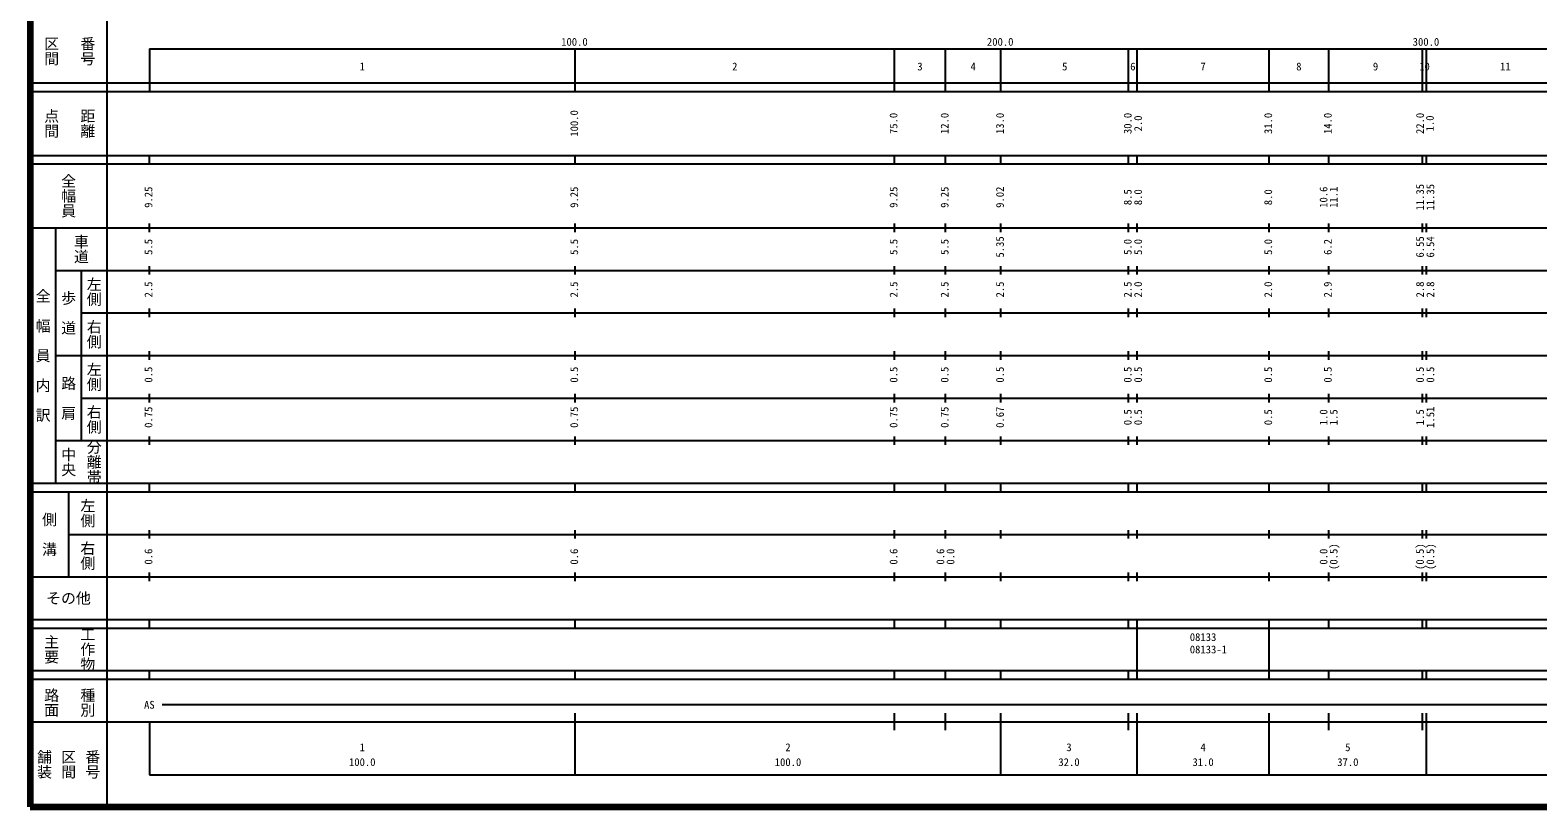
# Model space of a CAD drawing. Units: millimetres on the paper, enlarged 1000 times. Extents: x 40000 to 680000, y 20000 to 380000.
# Drawn here: x 40000 to 394125, y 20000 to 202409 of the extents above; entities that cross this region are included whole.
import ezdxf
from ezdxf.enums import TextEntityAlignment as Align

# ---------------------------------------------------------------- set-up
doc = ezdxf.new("R2010")
doc.units = ezdxf.units.MM
doc.header["$LTSCALE"] = 1000
doc.layers.add('M-TTL', color=2, linetype='Continuous', lineweight=140)
doc.layers.add('M-TTL-BAND', color=7, linetype='Continuous', lineweight=25)
doc.styles.add('@ＭＳ ゴシック', font='')
doc.styles.add('ＭＳ ゴシック', font='')
doc.styles.get('@ＭＳ ゴシック').set_extended_font_data('@MS Gothic')
doc.styles.get('ＭＳ ゴシック').set_extended_font_data('MS Gothic')

msp = doc.modelspace()

# ---------------------------------------------------------------- linework, layer by layer
at = {"layer": 'M-TTL'}
for p, q in [((40000, 380000), (40000, 20000)), ((40000, 20000), (680000, 20000))]:
    msp.add_line(p, q, dxfattribs=at)
at = {"layer": 'M-TTL-BAND'}
for p, q in [((58000, 370000), (58000, 20000)), ((68000, 198000), (579000, 198000)), ((68000, 198000), (68000, 188000)), ((168000, 188000), (168000, 198000)), ((243000, 188000), (243000, 198000)), ((255000, 188000), (255000, 198000)), ((268000, 188000), (268000, 198000)), ((298000, 188000), (298000, 198000)), ((300000, 188000), (300000, 198000)), ((331000, 188000), (331000, 198000)), ((345000, 188000), (345000, 198000)), ((367000, 188000), (367000, 198000)), ((368000, 188000), (368000, 198000)), ((40000, 190000), (579000, 190000)), ((40000, 188000), (579000, 188000)), ((40000, 173000), (579000, 173000)), ((40000, 171000), (579000, 171000)), ((68000, 171000), (68000, 173000)), ((168000, 171000), (168000, 173000)), ((243000, 171000), (243000, 173000)), ((255000, 171000), (255000, 173000)), ((268000, 171000), (268000, 173000)), ((298000, 171000), (298000, 173000)), ((300000, 171000), (300000, 173000)), ((331000, 171000), (331000, 173000)), ((345000, 171000), (345000, 173000)), ((367000, 171000), (367000, 173000)), ((368000, 171000), (368000, 173000)), ((40000, 156000), (579000, 156000)), ((46000, 96000), (46000, 156000)), ((68000, 155000), (68000, 157000)), ((168000, 155000), (168000, 157000)), ((243000, 155000), (243000, 157000)), ((255000, 155000), (255000, 157000)), ((268000, 155000), (268000, 157000)), ((298000, 155000), (298000, 157000)), ((300000, 155000), (300000, 157000)), ((331000, 155000), (331000, 157000)), ((345000, 155000), (345000, 157000)), ((367000, 155000), (367000, 157000)), ((368000, 155000), (368000, 157000)), ((46000, 146000), (579000, 146000)), ((52000, 146000), (52000, 106000)), ((68000, 145000), (68000, 147000)), ((168000, 145000), (168000, 147000)), ((243000, 145000), (243000, 147000)), ((255000, 145000), (255000, 147000)), ((268000, 145000), (268000, 147000)), ((298000, 145000), (298000, 147000)), ((300000, 145000), (300000, 147000)), ((331000, 145000), (331000, 147000)), ((345000, 145000), (345000, 147000)), ((367000, 145000), (367000, 147000)), ((368000, 145000), (368000, 147000)), ((52000, 136000), (579000, 136000)), ((68000, 135000), (68000, 137000)), ((168000, 135000), (168000, 137000)), ((243000, 135000), (243000, 137000)), ((255000, 135000), (255000, 137000)), ((268000, 135000), (268000, 137000)), ((298000, 135000), (298000, 137000)), ((300000, 135000), (300000, 137000)), ((331000, 135000), (331000, 137000)), ((345000, 135000), (345000, 137000)), ((367000, 135000), (367000, 137000)), ((368000, 135000), (368000, 137000)), ((46000, 126000), (579000, 126000)), ((68000, 125000), (68000, 127000)), ((168000, 125000), (168000, 127000)), ((243000, 125000), (243000, 127000)), ((255000, 125000), (255000, 127000)), ((268000, 125000), (268000, 127000)), ((298000, 125000), (298000, 127000)), ((300000, 125000), (300000, 127000)), ((331000, 125000), (331000, 127000)), ((345000, 125000), (345000, 127000)), ((367000, 125000), (367000, 127000)), ((368000, 125000), (368000, 127000)), ((68000, 115000), (68000, 117000)), ((168000, 115000), (168000, 117000)), ((243000, 115000), (243000, 117000)), ((255000, 115000), (255000, 117000)), ((268000, 115000), (268000, 117000)), ((298000, 115000), (298000, 117000)), ((300000, 115000), (300000, 117000)), ((331000, 115000), (331000, 117000)), ((345000, 115000), (345000, 117000)), ((367000, 115000), (367000, 117000)), ((368000, 115000), (368000, 117000)), ((52000, 116000), (579000, 116000)), ((68000, 105000), (68000, 107000)), ((168000, 105000), (168000, 107000)), ((243000, 105000), (243000, 107000)), ((255000, 105000), (255000, 107000)), ((268000, 105000), (268000, 107000)), ((298000, 105000), (298000, 107000)), ((300000, 105000), (300000, 107000)), ((331000, 105000), (331000, 107000)), ((345000, 105000), (345000, 107000)), ((367000, 105000), (367000, 107000)), ((368000, 105000), (368000, 107000)), ((46000, 106000), (579000, 106000)), ((40000, 96000), (579000, 96000)), ((68000, 94000), (68000, 96000)), ((168000, 94000), (168000, 96000)), ((243000, 94000), (243000, 96000)), ((255000, 94000), (255000, 96000)), ((268000, 94000), (268000, 96000)), ((298000, 94000), (298000, 96000)), ((300000, 94000), (300000, 96000)), ((331000, 94000), (331000, 96000)), ((345000, 94000), (345000, 96000)), ((367000, 94000), (367000, 96000)), ((368000, 94000), (368000, 96000)), ((40000, 94000), (579000, 94000)), ((49000, 94000), (49000, 74000)), ((68000, 83000), (68000, 85000)), ((168000, 83000), (168000, 85000)), ((243000, 83000), (243000, 85000)), ((255000, 83000), (255000, 85000)), ((268000, 83000), (268000, 85000)), ((298000, 83000), (298000, 85000)), ((300000, 83000), (300000, 85000)), ((331000, 83000), (331000, 85000)), ((345000, 83000), (345000, 85000)), ((367000, 83000), (367000, 85000)), ((368000, 83000), (368000, 85000)), ((49000, 84000), (579000, 84000)), ((68000, 73000), (68000, 75000)), ((168000, 73000), (168000, 75000)), ((243000, 73000), (243000, 75000)), ((255000, 73000), (255000, 75000)), ((268000, 73000), (268000, 75000)), ((298000, 73000), (298000, 75000)), ((300000, 73000), (300000, 75000)), ((331000, 73000), (331000, 75000)), ((345000, 73000), (345000, 75000)), ((367000, 73000), (367000, 75000)), ((368000, 73000), (368000, 75000)), ((40000, 74000), (579000, 74000)), ((40000, 64000), (579000, 64000)), ((68000, 62000), (68000, 64000)), ((168000, 62000), (168000, 64000)), ((243000, 62000), (243000, 64000)), ((255000, 62000), (255000, 64000)), ((268000, 62000), (268000, 64000)), ((298000, 62000), (298000, 64000)), ((300000, 62000), (300000, 64000)), ((331000, 62000), (331000, 64000)), ((345000, 62000), (345000, 64000)), ((367000, 62000), (367000, 64000)), ((368000, 62000), (368000, 64000)), ((40000, 62000), (579000, 62000)), ((300000, 52000), (300000, 62000)), ((331000, 52000), (331000, 62000)), ((40000, 52000), (579000, 52000)), ((40000, 50000), (579000, 50000)), ((68000, 50000), (68000, 52000)), ((168000, 50000), (168000, 52000)), ((243000, 50000), (243000, 52000)), ((255000, 50000), (255000, 52000)), ((268000, 50000), (268000, 52000)), ((298000, 50000), (298000, 52000)), ((300000, 50000), (300000, 52000)), ((331000, 50000), (331000, 52000)), ((345000, 50000), (345000, 52000)), ((367000, 50000), (367000, 52000)), ((368000, 50000), (368000, 52000)), ((71000, 44000), (565000, 44000)), ((40000, 40000), (579000, 40000)), ((68000, 40000), (68000, 27500)), ((168000, 27500), (168000, 42000)), ((243000, 38000), (243000, 42000)), ((255000, 38000), (255000, 42000)), ((268000, 27500), (268000, 42000)), ((298000, 38000), (298000, 42000)), ((300000, 27500), (300000, 42000)), ((331000, 27500), (331000, 42000)), ((345000, 38000), (345000, 42000)), ((367000, 38000), (367000, 42000)), ((368000, 27500), (368000, 42000)), ((68000, 27500), (579000, 27500))]:
    msp.add_line(p, q, dxfattribs=at)

# ---------------------------------------------------------------- texts
at = {"layer": 'M-TTL-BAND', "style": '@ＭＳ ゴシック'}
for s, p in [('区間', (45000, 197500)), ('番号', (53500, 197500)), ('点間', (45000, 180500)), ('距離', (53500, 180500)), ('全幅員', (49000, 163500)), ('車道', (52000, 151000)), ('左側', (55000, 141000)), ('全\u3000幅\u3000員\u3000内\u3000訳', (43000, 126000)), ('歩\u3000道', (49000, 136000)), ('右側', (55000, 131000)), ('左側', (55000, 121000)), ('路\u3000肩', (49000, 116000)), ('右側', (55000, 111000)), ('中央', (49000, 101000)), ('分離帯', (55000, 101000)), ('左側', (53500, 89000)), ('側\u3000溝', (44500, 84000)), ('右側', (53500, 79000)), ('主要', (45000, 57000)), ('工作物', (53500, 57000)), ('路面', (45000, 44500)), ('種別', (53500, 44500)), ('舗装', (43333, 30000)), ('区間', (49000, 30000)), ('番号', (54667, 30000))]:
    msp.add_text(s, height=2566, rotation=270, dxfattribs=at).set_placement(p, align=Align.MIDDLE_CENTER)
at = {"layer": 'M-TTL-BAND', "style": 'ＭＳ ゴシック'}
for s, p in [('100.0', (167844, 198195)), ('200.0', (267844, 198195)), ('300.0', (367844, 198195)), ('1', (118000, 192405)), ('2', (205500, 192405)), ('3', (249000, 192405)), ('4', (261500, 192405)), ('5', (283000, 192405)), ('6', (299000, 192405)), ('7', (315500, 192405)), ('8', (338000, 192405)), ('9', (356000, 192405)), ('10', (367500, 192405)), ('11', (386500, 192405)), ('AS', (68000, 42500)), ('1', (118000, 32523)), ('2', (218000, 32523)), ('3', (284000, 32523)), ('4', (315500, 32523)), ('5', (349500, 32523)), ('100.0', (118000, 29033)), ('100.0', (218000, 29033)), ('32.0', (284000, 29033)), ('31.0', (315500, 29033)), ('37.0', (349500, 29033))]:
    msp.add_text(s, height=1833, dxfattribs=at).set_placement(p, align=Align.BOTTOM_CENTER)
for s, p in [('100.0', (169251, 180500)), ('75.0', (244251, 180500)), ('12.0', (256251, 180500)), ('13.0', (269251, 180500)), ('30.0', (299251, 180500)), ('2.0', (301696, 180500)), ('31.0', (332251, 180500)), ('14.0', (346251, 180500)), ('22.0', (367911, 180500)), ('1.0', (370233, 180500)), ('9.25', (69251, 163174)), ('9.25', (169251, 163174)), ('9.25', (244251, 163174)), ('9.25', (256251, 163174)), ('9.02', (269251, 163174)), ('8.5', (299251, 163174)), ('8.0', (301696, 163174)), ('8.0', (332251, 163174)), ('10.6', (345251, 163174)), ('11.1', (347621, 163174)), ('11.35', (367911, 163174)), ('11.35', (370339, 163174)), ('5.5', (69251, 151500)), ('5.5', (169251, 151500)), ('5.5', (244251, 151500)), ('5.5', (256251, 151500)), ('5.35', (269251, 151500)), ('5.0', (299251, 151500)), ('5.0', (301696, 151500)), ('5.0', (332251, 151500)), ('6.2', (346251, 151500)), ('6.55', (367911, 151500)), ('6.54', (370339, 151500)), ('2.5', (69251, 141500)), ('2.5', (169251, 141500)), ('2.5', (244251, 141500)), ('2.5', (256251, 141500)), ('2.5', (269251, 141500)), ('2.5', (299251, 141500)), ('2.0', (301696, 141500)), ('2.0', (332251, 141500)), ('2.9', (346251, 141500)), ('2.8', (367911, 141500)), ('2.8', (370339, 141500)), ('0.5', (69251, 121500)), ('0.5', (169251, 121500)), ('0.5', (244251, 121500)), ('0.5', (256251, 121500)), ('0.5', (269251, 121500)), ('0.5', (299251, 121500)), ('0.5', (301696, 121500)), ('0.5', (332251, 121500)), ('0.5', (346251, 121500)), ('0.5', (367911, 121500)), ('0.5', (370339, 121500)), ('0.75', (69251, 111500)), ('0.75', (169251, 111500)), ('0.75', (244251, 111500)), ('0.75', (256251, 111500)), ('0.67', (269251, 111500)), ('1.51', (370339, 111500)), ('0.5', (299251, 111500)), ('0.5', (301696, 111500)), ('0.5', (332251, 111500)), ('1.0', (345251, 111500)), ('1.5', (347621, 111500)), ('1.5', (367911, 111500)), ('(0.5)', (347621, 78764)), ('(0.5)', (367911, 78764)), ('(0.5)', (370339, 78764)), ('0.6', (69251, 78764)), ('0.6', (169251, 78764)), ('0.6', (244251, 78764)), ('0.6', (255251, 78764)), ('0.0', (257621, 78764)), ('0.0', (345251, 78764))]:
    msp.add_text(s, height=1833, rotation=90, dxfattribs=at).set_placement(p, align=Align.BOTTOM_CENTER)
msp.add_text('その他', height=2566, dxfattribs=at).set_placement((49000, 69000), align=Align.MIDDLE_CENTER)
for s, p in [('08133', (312375, 58405)), ('08133-1', (312375, 55495))]:
    msp.add_text(s, height=1833, dxfattribs=at).set_placement(p, align=Align.BOTTOM_LEFT)

doc.saveas('drawing.dxf')
